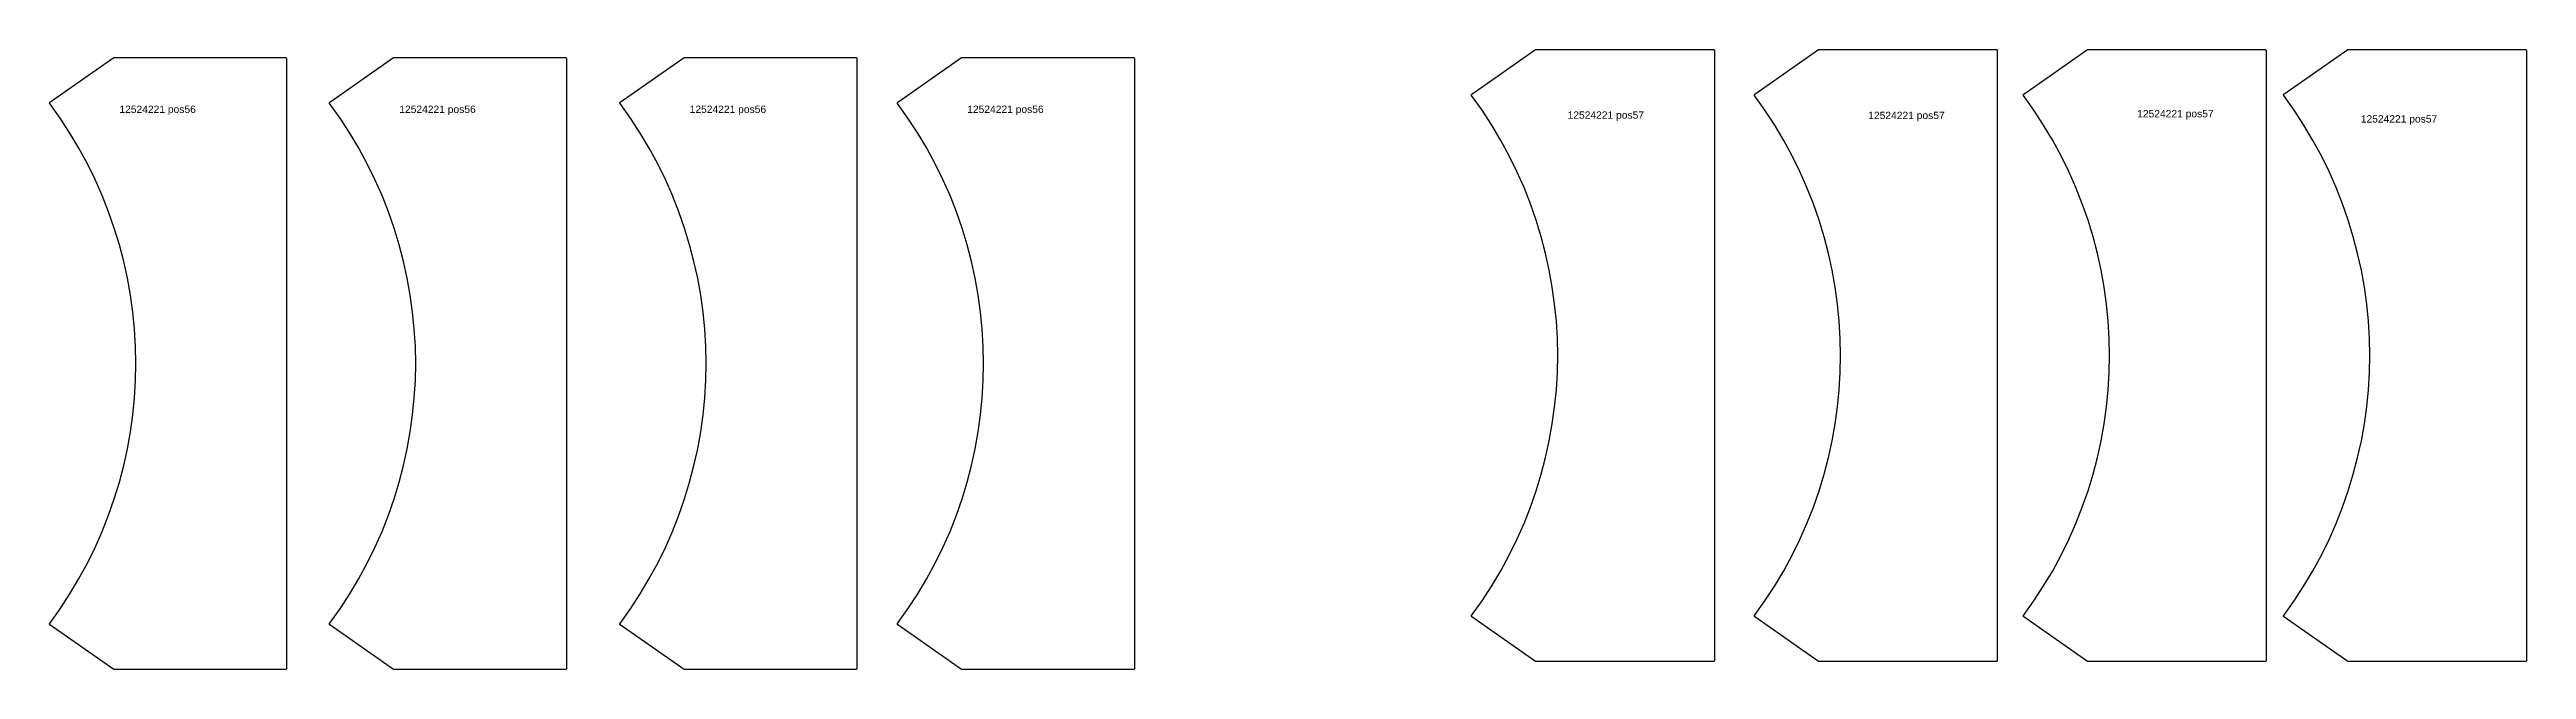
# Model space of a CAD drawing. Header units: millimetres. Extents: x 1196 to 6254, y 844 to 2110.
import ezdxf

# ---------------------------------------------------------------- set-up
doc = ezdxf.new("R2010")
doc.units = ezdxf.units.MM
doc.layers.add('12524221', color=7, linetype='Continuous')
doc.layers.add('Texto', color=3, linetype='Continuous')
doc.styles.get("Standard").update_dxf_attribs({"font": 'arial.ttf'})

msp = doc.modelspace()

# ---------------------------------------------------------------- linework, layer by layer
at = {"layer": '12524221'}
for points in [[(1327.2, 843.6), (1196.9, 934.7, -0.422707), (1196.5, 937.5, 0.331008), (1196.5, 1999.6, -0.422707), (1196.9, 2002.4), (1327.2, 2093.6), (1678.2, 2093.6, -0.414214), (1680.2, 2091.6), (1680.2, 845.6, -0.414214), (1678.2, 843.6)], [(1898.8, 843.6), (1768.5, 934.7, -0.422707), (1768, 937.5, 0.331008), (1768, 1999.6, -0.422707), (1768.5, 2002.4), (1898.8, 2093.6), (2249.8, 2093.6, -0.414214), (2251.8, 2091.6), (2251.8, 845.6, -0.414214), (2249.8, 843.6)], [(2491.8, 843.6), (2361.5, 934.7, -0.422707), (2361.1, 937.5, 0.331008), (2361.1, 1999.6, -0.422707), (2361.5, 2002.4), (2491.8, 2093.6), (2842.8, 2093.6, -0.414214), (2844.8, 2091.6), (2844.8, 845.6, -0.414214), (2842.8, 843.6)], [(3058.7, 843.6), (2928.4, 934.7, -0.422707), (2927.9, 937.5, 0.331008), (2927.9, 1999.6, -0.422707), (2928.4, 2002.4), (3058.7, 2093.6), (3409.7, 2093.6, -0.414214), (3411.7, 2091.6), (3411.7, 845.6, -0.414214), (3409.7, 843.6)], [(4231, 859.8), (4100.7, 951, -0.422707), (4100.2, 953.8, 0.331008), (4100.2, 2015.8, -0.422707), (4100.7, 2018.7), (4231, 2109.8), (4594, 2109.8, -0.414214), (4596, 2107.8), (4596, 861.8, -0.414214), (4594, 859.8)], [(4808.8, 859.8), (4678.4, 951, -0.422707), (4678, 953.8, 0.331008), (4678, 2015.8, -0.422707), (4678.4, 2018.7), (4808.8, 2109.8), (5171.8, 2109.8, -0.414214), (5173.8, 2107.8), (5173.8, 861.8, -0.414214), (5171.8, 859.8)], [(5358, 859.8), (5227.7, 951, -0.422707), (5227.2, 953.8, 0.331008), (5227.2, 2015.8, -0.422707), (5227.7, 2018.7), (5358, 2109.8), (5721, 2109.8, -0.414214), (5723, 2107.8), (5723, 861.8, -0.414214), (5721, 859.8)], [(5889.4, 859.8), (5759.1, 951, -0.422707), (5758.6, 953.8, 0.331008), (5758.6, 2015.8, -0.422707), (5759.1, 2018.7), (5889.4, 2109.8), (6252.4, 2109.8, -0.414214), (6254.4, 2107.8), (6254.4, 861.8, -0.414214), (6252.4, 859.8)]]:
    msp.add_lwpolyline(points, format="xyb", close=True, dxfattribs=at)

# ---------------------------------------------------------------- texts
at = {"layer": 'Texto', "char_height": 15, "attachment_point": 1}
for s, insert in [('12524221 pos56', (1338.7, 1995.3)), ('12524221 pos56', (1910.3, 1995.3)), ('12524221 pos56', (2503.3, 1995.3)), ('12524221 pos56', (3070.1, 1995.3)), ('12524221 pos57', (4296.2, 1983.5)), ('12524221 pos57', (4910.2, 1982.8)), ('12524221 pos57', (5459.4, 1986.3)), ('12524221 pos57', (5916, 1975.7))]:
    msp.add_mtext_dynamic_manual_height_columns(s, width=321.926, gutter_width=12.5, heights=[0], dxfattribs=dict(at, insert=insert))

doc.saveas('drawing.dxf')
